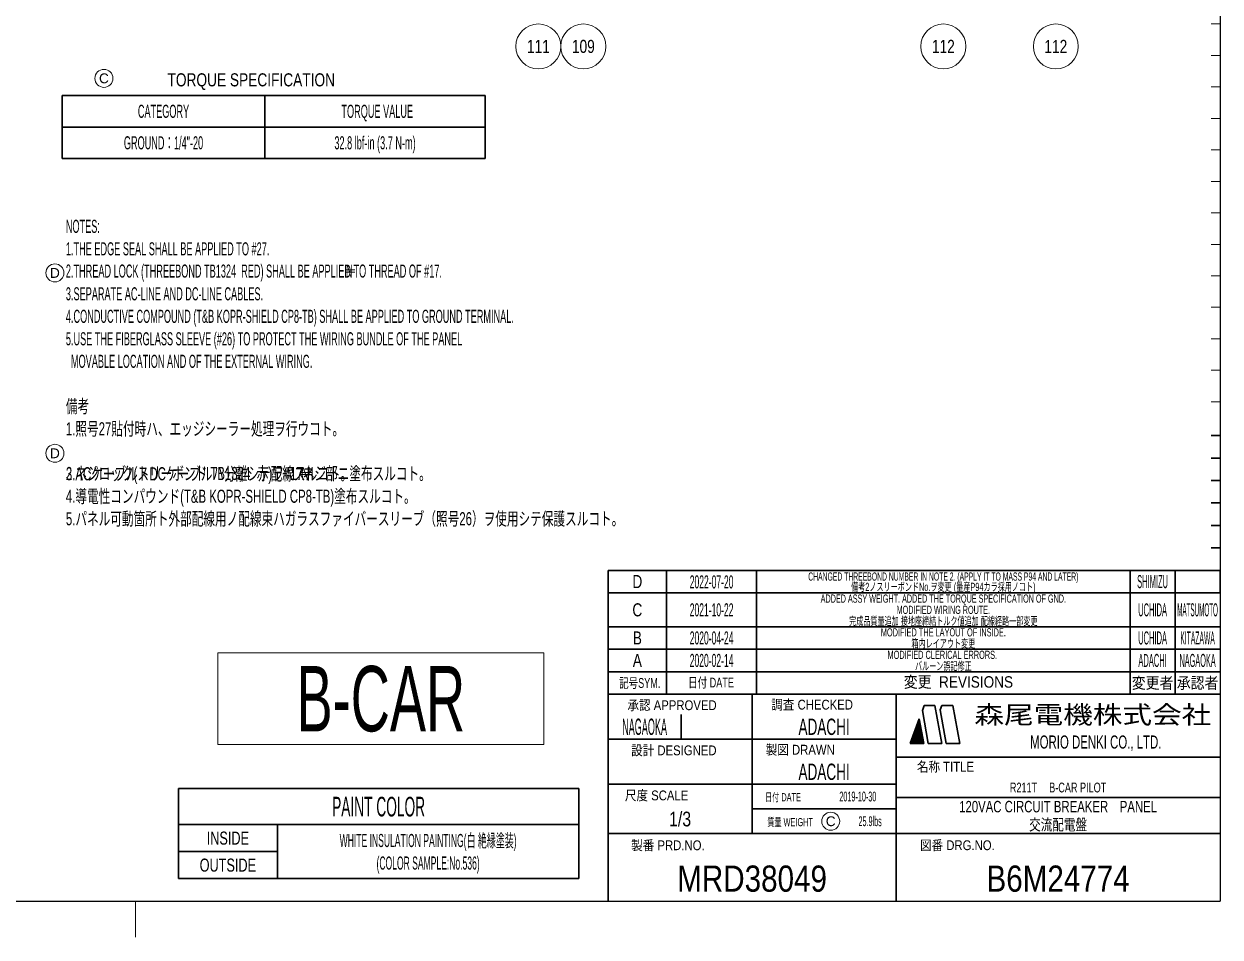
# Model space of a CAD drawing. Header units: millimetres. Extents: x 10 to 832, y 7 to 590.
# Drawn here: x 565.7 to 831.5, y 7 to 210 of the extents above; entities that cross this region are included whole.
import ezdxf
from ezdxf.enums import TextEntityAlignment as Align

# ---------------------------------------------------------------- set-up
doc = ezdxf.new("R2010")
doc.units = ezdxf.units.MM
for name, color, linetype in [('GR1_15', 7, 'Continuous'), ('図面枠B6M', 7, 'Continuous'), ('表題、部品表_01', 7, 'Continuous'), ('表題、部品表_Layer1', 7, 'Continuous'), ('表題、部品表_teisei', 7, 'Continuous')]:
    doc.layers.add(name, color=color, linetype=linetype)
doc.styles.add('HG丸ｺﾞｼｯｸM-PRO', font='')
doc.styles.get('HG丸ｺﾞｼｯｸM-PRO').set_extended_font_data('HG丸ｺﾞｼｯｸM-PRO')

# ---------------------------------------------------------------- blocks, each defined once
blk = doc.blocks.new('BLKF023')
at = {"layer": '図面枠B6M', "color": 2, "linetype": 'Continuous', "lineweight": 25}
for p in [(831.5, 584), (9.5, 15)]:
    blk.add_line(p, (831.5, 15), dxfattribs=at)
at = {"layer": '図面枠B6M', "color": 4, "linetype": 'Continuous', "lineweight": 13}
for p, q in [((829.5, 210), (831.5, 210)), ((829.5, 203), (831.5, 203)), ((829.5, 196), (831.5, 196)), ((829.5, 189), (831.5, 189)), ((829.5, 182), (831.5, 182)), ((829.5, 175), (831.5, 175)), ((829.5, 168), (831.5, 168)), ((829.5, 161), (831.5, 161)), ((829.5, 154), (831.5, 154)), ((829.5, 147), (831.5, 147)), ((829.5, 140), (831.5, 140)), ((829.5, 133), (831.5, 133)), ((829.5, 126), (831.5, 126)), ((590.5, 7), (590.5, 15))]:
    blk.add_line(p, q, dxfattribs=at)
at = {"layer": '図面枠B6M', "color": 3, "linetype": 'Continuous', "lineweight": 35}
for p, q in [((831.5, 118.5), (829.5, 118.5)), ((831.5, 113.5), (829.5, 113.5)), ((831.5, 108.5), (829.5, 108.5)), ((831.5, 103.5), (829.5, 103.5)), ((831.5, 98.5), (829.5, 98.5)), ((831.5, 93.5), (829.5, 93.5)), ((831.5, 88.5), (829.5, 88.5)), ((695.5, 83.5), (831.5, 83.5)), ((695.5, 83.5), (695.5, 15)), ((708.5, 83.5), (708.5, 61)), ((728.5, 61), (728.5, 83.5)), ((811.5, 83.5), (811.5, 61)), ((821.5, 83.5), (821.5, 61)), ((695.5, 76), (831.5, 76)), ((695.5, 71), (831.5, 71)), ((695.5, 66), (831.5, 66)), ((695.5, 61), (831.5, 61)), ((727.5, 61), (727.5, 30)), ((759.5, 61), (759.5, 15)), ((765.34, 57.4), (765.73, 58.5)), ((765.73, 58.5), (768.14, 58.5)), ((769.64, 50), (768.14, 58.5)), ((769.68, 58.5), (769.32, 57.51)), ((769.68, 58.5), (772.14, 58.5)), ((773.64, 50), (772.14, 58.5)), ((711.73, 56.5), (711.73, 51)), ((766.64, 50), (765.34, 57.4)), ((770.64, 50), (769.32, 57.51)), ((762.64, 50), (764.66, 55.55)), ((763.12, 51.3), (765.07, 53.25)), ((763.2, 51.53), (765.05, 53.37)), ((763.28, 51.75), (765.02, 53.49)), ((763.36, 51.97), (765, 53.61)), ((763.44, 52.19), (764.98, 53.73)), ((763.52, 52.42), (764.96, 53.86)), ((763.6, 52.64), (764.94, 53.98)), ((763.68, 52.86), (764.92, 54.1)), ((763.76, 53.08), (764.9, 54.22)), ((763.84, 53.31), (764.88, 54.34)), ((763.93, 53.53), (764.85, 54.46)), ((764.01, 53.75), (764.83, 54.58)), ((764.09, 53.97), (764.81, 54.7)), ((764.17, 54.19), (764.79, 54.82)), ((764.25, 54.42), (764.77, 54.94)), ((764.33, 54.64), (764.75, 55.06)), ((764.41, 54.86), (764.73, 55.18)), ((764.49, 55.08), (764.71, 55.3)), ((764.57, 55.31), (764.68, 55.42)), ((764.65, 55.53), (764.66, 55.54)), ((765.64, 50), (764.66, 55.55)), ((695.5, 51), (759.5, 51)), ((762.66, 50), (765.19, 52.53)), ((762.71, 50.19), (765.17, 52.65)), ((762.79, 50.41), (765.15, 52.77)), ((762.8, 50), (765.21, 52.41)), ((762.87, 50.64), (765.13, 52.89)), ((762.94, 50), (765.24, 52.29)), ((762.95, 50.86), (765.11, 53.01)), ((763.04, 51.08), (765.09, 53.13)), ((763.08, 50), (765.26, 52.17)), ((763.22, 50), (765.28, 52.05)), ((763.36, 50), (765.3, 51.93)), ((763.51, 50), (765.32, 51.81)), ((763.65, 50), (765.34, 51.69)), ((763.79, 50), (765.36, 51.57)), ((763.93, 50), (765.38, 51.45)), ((764.07, 50), (765.41, 51.33)), ((764.21, 50), (765.43, 51.21)), ((764.35, 50), (765.45, 51.09)), ((764.5, 50), (765.47, 50.97)), ((764.64, 50), (765.49, 50.85)), ((764.78, 50), (765.51, 50.73)), ((764.92, 50), (765.53, 50.61)), ((762.64, 50), (765.64, 50)), ((765.06, 50), (765.55, 50.49)), ((765.2, 50), (765.58, 50.37)), ((765.34, 50), (765.6, 50.25)), ((765.49, 50), (765.62, 50.13)), ((765.63, 50), (765.64, 50.01)), ((766.64, 50), (769.64, 50)), ((770.64, 50), (773.64, 50)), ((759.5, 47), (831.5, 47)), ((695.5, 41), (759.5, 41)), ((759.5, 38), (831.5, 38)), ((727.5, 35.5), (759.5, 35.5)), ((695.5, 30), (831.5, 30))]:
    blk.add_line(p, q, dxfattribs=at)
at = {"layer": '図面枠B6M', "color": 4, "linetype": 'Continuous', "lineweight": 13, "style": 'HG丸ｺﾞｼｯｸM-PRO'}
for s, height, width, p in [('記号SYM.', 2.182, 0.69227, (702.53, 63.49)), ('日付 DATE', 2.182, 0.692507, (718.37, 63.58)), ('変更  REVISIONS', 2.5455, 0.887352, (773.35, 63.72)), ('変更者', 2.545, 0.887717, (816.5, 63.5)), ('承認者', 2.545, 0.887717, (826.5, 63.5)), ('承認 APPROVED', 2.1818, 0.863151, (709.71, 58.54)), ('調査 CHECKED', 2.182, 0.863174, (740.84, 58.67)), ('設計 DESIGNED', 2.1818, 0.862613, (710.11, 48.51)), ('製図 DRAWN', 2.182, 0.863099, (738.2, 48.65)), ('名称 TITLE', 2.182, 0.862489, (770.47, 44.87)), ('尺度 SCALE', 2.182, 0.862581, (706.28, 38.49)), ('日付 DATE', 1.818, 0.618255, (734.38, 38.09)), ('質量 WEIGHT', 1.818, 0.618812, (735.96, 32.55)), ('製番 PRD.NO.', 2.182, 0.863299, (708.79, 27.41)), ('図番 DRG.NO.', 2.182, 0.863083, (773.12, 27.42))]:
    blk.add_text(s, height=height, dxfattribs=dict(at, width=width)).set_placement(p, align=Align.MIDDLE_CENTER)
at = {"layer": '図面枠B6M', "color": 2, "linetype": 'Continuous', "lineweight": 25, "style": 'HG丸ｺﾞｼｯｸM-PRO', "width": 1.206081}
blk.add_text('森尾電機株式会社', height=4, dxfattribs=at).set_placement((803.22, 56.43), align=Align.MIDDLE_CENTER)
at = {"layer": '図面枠B6M', "color": 3, "linetype": 'Continuous', "lineweight": 35, "style": 'HG丸ｺﾞｼｯｸM-PRO', "width": 0.652197}
blk.add_text('MORIO DENKI CO., LTD.', height=2.9091, dxfattribs=at).set_placement((803.88, 50.36), align=Align.MIDDLE_CENTER)
blk = doc.blocks.new('BLKF024')
at = {"layer": '図面枠B6M', "color": 3, "linetype": 'Continuous', "lineweight": 35, "style": 'HG丸ｺﾞｼｯｸM-PRO'}
for s, height, width, p in [('ADDED ASSY WEIGHT. ADDED THE TORQUE SPECIFICATION OF GND.', 1.8182, 0.577769, (770, 82.25)), ('C', 2.91, 0.782198, (702, 79.75)), ('2021-10-22', 2.909, 0.488281, (718.5, 79.75)), ('UCHIDA', 2.909, 0.415827, (816.5, 79.75)), ('MATSUMOTO', 2.909, 0.286058, (826.5, 79.75)), ('B', 2.91, 0.78204, (702, 73.5)), ('2020-04-24', 2.909, 0.488281, (718.5, 73.5)), ('MODIFIED THE LAYOUT OF INSIDE.', 1.8182, 0.618415, (770, 74.75)), ('UCHIDA', 2.909, 0.415827, (816.5, 73.5)), ('KITAZAWA', 2.909, 0.308644, (826.5, 73.5)), ('A', 2.91, 0.782973, (702, 68.5)), ('2020-02-14', 2.909, 0.488281, (718.5, 68.5)), ('MODIFIED CLERICAL ERRORS. ', 1.8182, 0.618847, (770, 69.75)), ('ADACHI', 2.909, 0.415454, (816.5, 68.5)), ('NAGAOKA', 2.909, 0.334453, (826.5, 68.5)), ('NAGAOKA', 3.636, 0.414524, (703.61, 53.75)), ('ADACHI', 3.636, 0.619335, (743.5, 53.75)), ('ADACHI', 3.636, 0.619335, (743.5, 43.75)), ('R211T\u3000 B-CAR PILOT', 2.1818, 0.692576, (795.5, 40.25)), ('2019-10-30', 2.182, 0.482412, (751, 38.25)), ('120VAC CIRCUIT BREAKER\u3000PANEL', 2.5455, 0.741792, (795.5, 36)), ('1/3', 3.273, 0.80628, (711.5, 33.25)), ('MRD38049', 5.818, 0.84581, (727.5, 20)), ('B6M24774', 5.818, 0.845653, (795.5, 20))]:
    blk.add_text(s, height=height, dxfattribs=dict(at, width=width)).set_placement(p, align=Align.MIDDLE_CENTER)
blk = doc.blocks.new('BLKF270')
at = {"layer": '表題、部品表_01', "color": 3, "linetype": 'Continuous', "lineweight": 35}
for p, q in [((689, 40), (600, 40)), ((600, 40), (600, 20)), ((689, 20), (689, 40)), ((600, 32), (689, 32)), ((622, 32), (622, 20)), ((600, 26), (622, 26)), ((600, 20), (689, 20))]:
    blk.add_line(p, q, dxfattribs=at)
at = {"layer": '表題、部品表_01', "color": 3, "linetype": 'Continuous', "lineweight": 35, "style": 'HG丸ｺﾞｼｯｸM-PRO'}
for s, height, width, p in [('PAINT COLOR', 4.3636, 0.522273, (644.5, 36)), ('INSIDE', 2.909, 0.724991, (611, 29)), ('WHITE INSULATION PAINTING(白 絶縁塗装)', 2.9091, 0.488654, (655.5, 28.47)), ('OUTSIDE', 2.909, 0.724975, (611, 23)), ('(COLOR SAMPLE:No.536)', 2.9091, 0.488473, (655.5, 23.46))]:
    blk.add_text(s, height=height, dxfattribs=dict(at, width=width)).set_placement(p, align=Align.MIDDLE_CENTER)
blk = doc.blocks.new('BLKF271')
at = {"layer": '表題、部品表_01', "color": 4, "linetype": 'Continuous', "lineweight": 13}
for p, q in [((681.2, 70.2), (608.8, 70.2)), ((608.8, 70.2), (608.8, 49.8)), ((681.2, 49.8), (681.2, 70.2)), ((608.8, 49.8), (681.2, 49.8))]:
    blk.add_line(p, q, dxfattribs=at)
blk = doc.blocks.new('BLKF568')
at = {"layer": '表題、部品表_Layer1', "color": 4, "linetype": 'Continuous', "lineweight": 13}
blk.add_circle((583.46, 197.9), 2, dxfattribs=at)
at = {"layer": '表題、部品表_Layer1', "color": 4, "linetype": 'Continuous', "lineweight": 13, "style": 'HG丸ｺﾞｼｯｸM-PRO', "width": 1.042931}
blk.add_text('C', height=2.18, dxfattribs=at).set_placement((583.46, 197.9), align=Align.MIDDLE_CENTER)
blk = doc.blocks.new('BLKF570')
at = {"layer": '表題、部品表_Layer1', "color": 4, "linetype": 'Continuous', "lineweight": 13}
blk.add_circle((744.97, 32.75), 2, dxfattribs=at)
at = {"layer": '表題、部品表_Layer1', "color": 4, "linetype": 'Continuous', "lineweight": 13, "style": 'HG丸ｺﾞｼｯｸM-PRO', "width": 1.042931}
blk.add_text('C', height=2.18, dxfattribs=at).set_placement((744.97, 32.75), align=Align.MIDDLE_CENTER)
blk = doc.blocks.new('BLKF572')
at = {"layer": '図面枠B6M', "color": 3, "linetype": 'Continuous', "lineweight": 35}
for p, q in [((695.5, 88.5), (831.5, 88.5)), ((695.5, 88.5), (695.5, 83.5)), ((708.5, 88.5), (708.5, 83.5)), ((728.5, 88.5), (728.5, 83.5)), ((811.5, 88.5), (811.5, 83.5)), ((821.5, 88.5), (821.5, 83.5)), ((831.5, 88.5), (831.5, 83.5)), ((695.5, 83.5), (831.5, 83.5))]:
    blk.add_line(p, q, dxfattribs=at)
blk = doc.blocks.new('BLKF571')
at = {"layer": '図面枠B6M', "color": 3, "linetype": 'Continuous', "lineweight": 35}
blk.add_blockref('BLKF572', (0, 0), dxfattribs=at)
blk = doc.blocks.new('BLKF573')
at = {"layer": '表題、部品表_Layer1', "color": 4, "linetype": 'Continuous', "lineweight": 13}
blk.add_circle((572.56, 154.64), 2, dxfattribs=at)
at = {"layer": '表題、部品表_Layer1', "color": 4, "linetype": 'Continuous', "lineweight": 13, "style": 'HG丸ｺﾞｼｯｸM-PRO', "width": 1.042833}
blk.add_text('D', height=2.18, dxfattribs=at).set_placement((572.56, 154.64), align=Align.MIDDLE_CENTER)
blk = doc.blocks.new('BLKF574')
at = {"layer": '表題、部品表_Layer1', "color": 4, "linetype": 'Continuous', "lineweight": 13}
blk.add_circle((572.56, 114.54), 2, dxfattribs=at)
at = {"layer": '表題、部品表_Layer1', "color": 4, "linetype": 'Continuous', "lineweight": 13, "style": 'HG丸ｺﾞｼｯｸM-PRO', "width": 1.042833}
blk.add_text('D', height=2.18, dxfattribs=at).set_placement((572.56, 114.54), align=Align.MIDDLE_CENTER)
blk = doc.blocks.new('BLKF575')
at = {"layer": '表題、部品表_teisei', "color": 4, "linetype": 'Continuous', "lineweight": 13}
for p, q in [((637.22, 155.31), (639.22, 155.31)), ((637.22, 154.81), (639.22, 154.81))]:
    blk.add_line(p, q, dxfattribs=at)
at = {"layer": '表題、部品表_teisei', "color": 3, "linetype": 'Continuous', "lineweight": 35, "style": 'HG丸ｺﾞｼｯｸM-PRO', "width": 0.521076}
blk.add_text('N', height=2.91, dxfattribs=at).set_placement((637.22, 155.06), align=Align.MIDDLE_LEFT)
blk = doc.blocks.new('BLKF576')
at = {"layer": '表題、部品表_teisei', "color": 4, "linetype": 'Continuous', "lineweight": 13}
for p, q in [((627.31, 110.31), (629.79, 110.31)), ((627.31, 109.81), (629.79, 109.81))]:
    blk.add_line(p, q, dxfattribs=at)
at = {"layer": '表題、部品表_teisei', "color": 3, "linetype": 'Continuous', "lineweight": 35, "style": 'HG丸ｺﾞｼｯｸM-PRO', "width": 0.651345}
blk.add_text('N', height=2.91, dxfattribs=at).set_placement((627.31, 110.06), align=Align.MIDDLE_LEFT)

msp = doc.modelspace()

# ---------------------------------------------------------------- linework, layer by layer
at = {"layer": 'GR1_15', "color": 4, "linetype": 'Continuous', "lineweight": 13}
for centre in [(680, 205), (690, 205), (770, 205), (795, 205)]:
    msp.add_circle(centre, 5, dxfattribs=at)
at = {"layer": '表題、部品表_01', "color": 3, "linetype": 'Continuous', "lineweight": 35}
for p, q in [((574.2, 194.07), (668.2, 194.07)), ((574.2, 194.07), (574.2, 180.07)), ((619.2, 194.07), (619.2, 180.07)), ((668.2, 194.07), (668.2, 180.07)), ((574.2, 187.07), (668.2, 187.07)), ((574.2, 180.07), (668.2, 180.07))]:
    msp.add_line(p, q, dxfattribs=at)

# ---------------------------------------------------------------- block references
at = {"layer": '図面枠B6M', "color": 4, "linetype": 'Continuous', "lineweight": 13}
msp.add_blockref('BLKF023', (0, 0), dxfattribs=at)
at = {"layer": '図面枠B6M', "color": 3, "linetype": 'Continuous', "lineweight": 35}
for name in ['BLKF571', 'BLKF024']:
    msp.add_blockref(name, (0, 0), dxfattribs=at)
at = {"layer": '表題、部品表_01', "color": 4, "linetype": 'Continuous', "lineweight": 13}
msp.add_blockref('BLKF271', (0, 0), dxfattribs=at)
at = {"layer": '表題、部品表_01', "color": 3, "linetype": 'Continuous', "lineweight": 35}
msp.add_blockref('BLKF270', (0, 0), dxfattribs=at)
at = {"layer": '表題、部品表_Layer1', "color": 4, "linetype": 'Continuous', "lineweight": 13}
for name in ['BLKF568', 'BLKF573', 'BLKF574', 'BLKF570']:
    msp.add_blockref(name, (0, 0), dxfattribs=at)
at = {"layer": '表題、部品表_teisei', "color": 4, "linetype": 'Continuous', "lineweight": 13}
for name in ['BLKF575', 'BLKF576']:
    msp.add_blockref(name, (0, 0), dxfattribs=at)

# ---------------------------------------------------------------- texts
at = {"layer": 'GR1_15', "color": 3, "linetype": 'Continuous', "lineweight": 35, "style": 'HG丸ｺﾞｼｯｸM-PRO', "width": 0.784542}
for s, p in [('111', (680, 205)), ('109', (690, 205)), ('112', (770, 205)), ('112', (795, 205))]:
    msp.add_text(s, height=2.909, rotation=0, dxfattribs=at).set_placement(p, align=Align.MIDDLE_CENTER)
at = {"layer": '図面枠B6M', "color": 3, "linetype": 'Continuous', "lineweight": 35, "style": 'HG丸ｺﾞｼｯｸM-PRO'}
for s, height, width, p in [('CHANGED THREEBOND NUMBER IN NOTE 2. (APPLY IT TO MASS P94 AND LATER)', 1.8182, 0.498014, (770, 87.15)), ('D', 2.91, 0.784656, (702, 86.03)), ('2022-07-20', 2.909, 0.488281, (718.5, 85.96)), ('備考2ノスリーボンドNo.ヲ変更 (量産P94カラ採用ノコト)', 1.8182, 0.618948, (770, 84.85)), ('SHIMIZU', 2.909, 0.359252, (816.5, 86.03)), ('MODIFIED WIRING ROUTE.', 1.8182, 0.57794, (770, 79.75)), ('完成品質量追加 接地座締結トルク値追加 配線経路一部変更', 1.8182, 0.618814, (770, 77.25)), ('箱内レイアウト変更', 1.818, 0.618958, (770, 72.25)), ('バルーン誤記修正', 1.818, 0.618958, (770, 67.25)), ('25.9lbs', 2.182, 0.481088, (753.73, 32.75)), ('交流配電盤', 2.545, 0.741121, (795.5, 32))]:
    msp.add_text(s, height=height, dxfattribs=dict(at, width=width)).set_placement(p, align=Align.MIDDLE_CENTER)
at = {"layer": '表題、部品表_01', "color": 3, "linetype": 'Continuous', "lineweight": 35, "style": 'HG丸ｺﾞｼｯｸM-PRO'}
for s, height, width, p in [('TORQUE SPECIFICATION', 2.9091, 0.782975, (616.2, 197.57)), ('CATEGORY', 2.909, 0.521896, (596.7, 190.57)), ('TORQUE VALUE', 2.9091, 0.522145, (644.2, 190.57)), ('GROUND：1/4"-20', 2.9091, 0.521558, (596.7, 183.57)), ('32.8 lbf-in (3.7 N-m)', 2.9091, 0.52209, (643.7, 183.57)), ('B-CAR', 14.545, 0.619523, (645, 60))]:
    msp.add_text(s, height=height, dxfattribs=dict(at, width=width)).set_placement(p, align=Align.MIDDLE_CENTER)
for s, height, width, p in [('NOTES:', 2.909, 0.521723, (575, 165)), ('1.THE EDGE SEAL SHALL BE APPLIED TO #27.', 2.9091, 0.522867, (575, 160)), ('2.THREAD LOCK (THREEBOND TB1324  RED) SHALL BE APPLIED TO THREAD OF #17.', 2.9091, 0.522401, (575, 155.06)), ('3.SEPARATE AC-LINE AND DC-LINE CABLES.', 2.9091, 0.522508, (575, 150)), ('4.CONDUCTIVE COMPOUND (T&B KOPR-SHIELD CP8-TB) SHALL BE APPLIED TO GROUND TERMINAL.', 2.9091, 0.522225, (575, 145)), ('5.USE THE FIBERGLASS SLEEVE (#26) TO PROTECT THE WIRING BUNDLE OF THE PANEL', 2.9091, 0.522366, (575, 140)), ('  MOVABLE LOCATION AND OF THE EXTERNAL WIRING.', 2.9091, 0.522577, (575, 135)), ('備考', 2.909, 0.651535, (575, 125)), ('1.照号27貼付時ハ、エッジシーラー処理ヲ行ウコト。', 2.9091, 0.651638, (575, 120)), ('3.ACケーブルトDCケーブルハ分離シテ配線スルコト。', 2.9091, 0.65168, (575, 110)), ('2.ネジロック(スリーボンド TB1324  赤)ヲ#17ネジ部ニ塗布スルコト。', 2.9091, 0.651761, (575, 110.06)), ('4.導電性コンパウンド(T&B KOPR-SHIELD CP8-TB)塗布スルコト。', 2.9091, 0.651791, (575, 105)), ('5.パネル可動箇所ト外部配線用ノ配線束ハガラスファイバースリーブ（照号26）ヲ使用シテ保護スルコト。', 2.9091, 0.651587, (575, 100))]:
    msp.add_text(s, height=height, dxfattribs=dict(at, width=width)).set_placement(p, align=Align.MIDDLE_LEFT)

doc.saveas('drawing.dxf')
